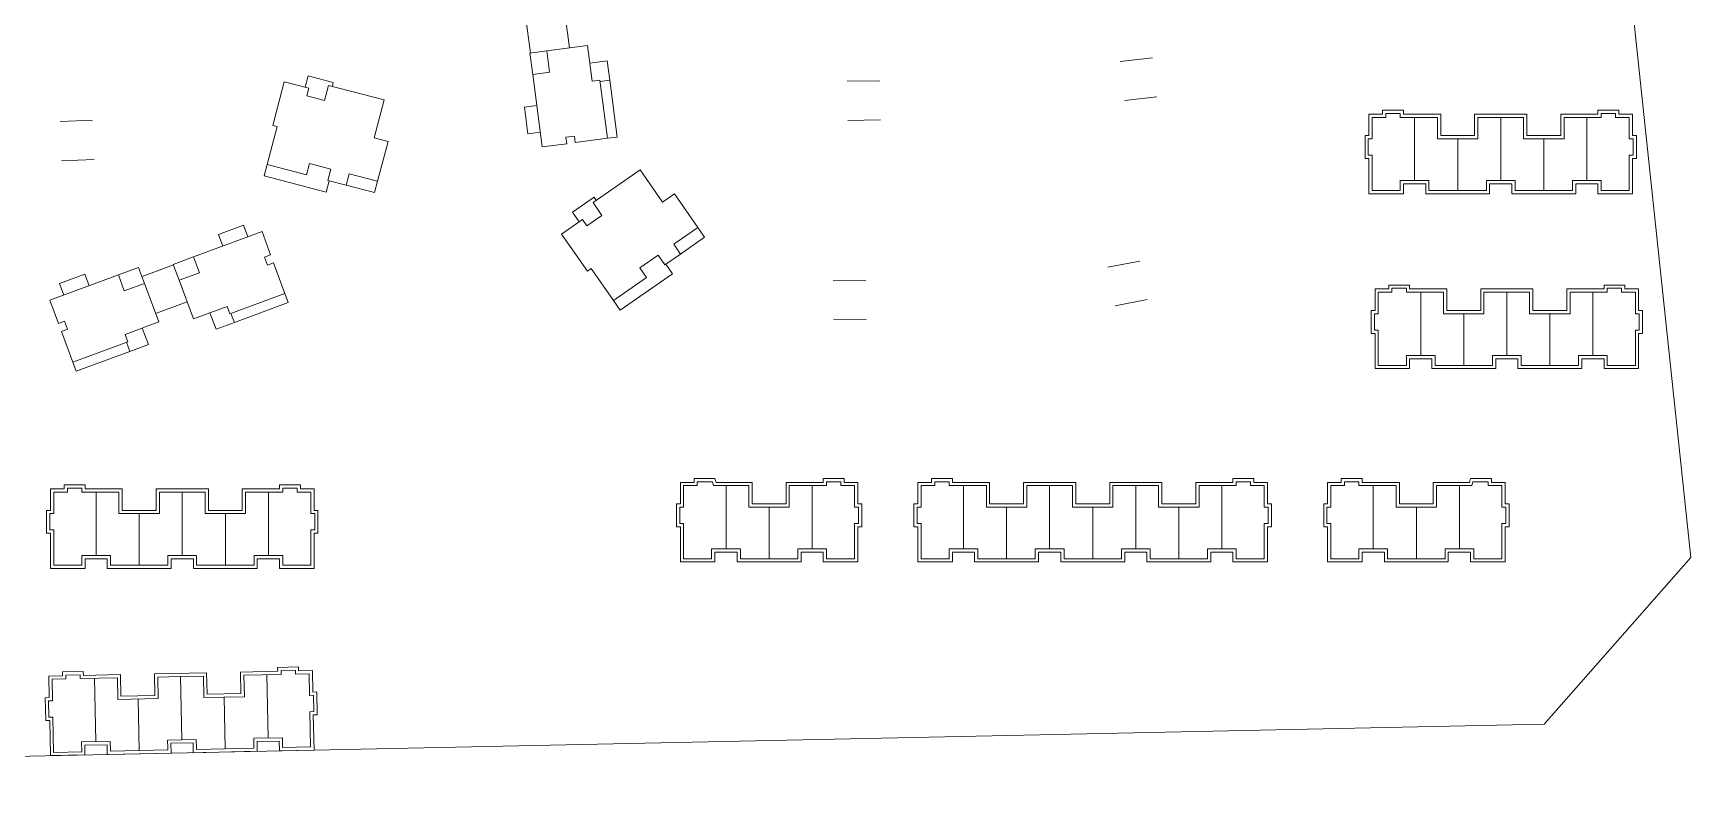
# Model space of a CAD drawing. Extents: x 109296 to 172296, y -14588 to 29909.
# Drawn here: x 115033 to 118081, y -7666 to -6289 of the extents above; entities that cross this region are included whole.
import ezdxf

# ---------------------------------------------------------------- set-up
doc = ezdxf.new("R2010")
doc.units = 0
doc.header["$LTSCALE"] = 1000
doc.header["$MEASUREMENT"] = 0
doc.layers.add('140', color=2, linetype='Continuous', lineweight=5)

msp = doc.modelspace()

# ---------------------------------------------------------------- linework, layer by layer
at = {"layer": '140', "color": 7}
for p, q in [((118081.2, -7253.3), (117591, -2628.2)), ((115939.4, -6266), (115947.3, -6325.5)), ((116010.8, -6256.6), (116018.7, -6316.1)), ((115946.1, -6325.7), (115977, -6321.6)), ((115951.3, -6364.9), (115946.1, -6325.7)), ((115977, -6321.6), (116052, -6311.7)), ((115982.2, -6360.8), (115977, -6321.6)), ((116052, -6311.7), (116060.6, -6377.1)), ((116056.2, -6343.8), (116088.3, -6339.6)), ((116088.3, -6339.6), (116093, -6375.2)), ((117091.4, -6334.5), (117031.8, -6341.1)), ((115538.2, -6367.6), (115532.7, -6388.5)), ((115584.6, -6379.8), (115538.2, -6367.6)), ((115951.3, -6364.9), (115982.2, -6360.8)), ((115968.9, -6498.2), (115951.3, -6364.9)), ((115473.3, -6458.5), (115494.4, -6378.4)), ((115494.4, -6378.4), (115539.7, -6390.3)), ((115539.7, -6390.3), (115536, -6404.3)), ((115568.5, -6412.8), (115575.8, -6385)), ((115575.8, -6385), (115677.9, -6411.8)), ((115582.8, -6386.8), (115584.6, -6379.8)), ((116060.6, -6377.1), (116074.9, -6375.2)), ((116074.9, -6375.2), (116089, -6482.3)), ((116093, -6375.2), (116075.2, -6377.6)), ((116093, -6375.2), (116106.9, -6479.9)), ((116589.9, -6376.3), (116529.9, -6377.3)), ((115536, -6404.3), (115568.5, -6412.8)), ((115677.9, -6411.8), (115659.6, -6481.4)), ((115958.8, -6422), (115936.2, -6425)), ((115936.2, -6425), (115942.6, -6473.8)), ((117099.3, -6406.1), (117039.7, -6412.7)), ((117514.4, -6437.7), (117514.4, -6430.5)), ((117514.4, -6430.5), (117552.8, -6430.5)), ((117552.8, -6430.5), (117552.8, -6437.7)), ((117910.4, -6437.7), (117910.4, -6430.5)), ((117910.4, -6430.5), (117948.8, -6430.5)), ((117948.8, -6430.5), (117948.8, -6437.7)), ((115141.9, -6449.2), (115082, -6451.4)), ((115463.2, -6530.3), (115481.5, -6460.7)), ((115481.5, -6460.7), (115473.3, -6458.5)), ((116591, -6448.3), (116531, -6449.3)), ((117489.2, -6477.3), (117489.2, -6437.7)), ((117489.2, -6437.7), (117514.4, -6437.7)), ((117495.2, -6483.3), (117495.2, -6443.7)), ((117495.2, -6443.7), (117520.4, -6443.7)), ((117520.4, -6443.7), (117520.4, -6436.5)), ((117520.4, -6436.5), (117546.8, -6436.5)), ((117546.8, -6436.5), (117546.8, -6443.7)), ((117546.8, -6443.7), (117615.2, -6443.7)), ((117552.8, -6437.7), (117621.2, -6437.7)), ((117573.2, -6560.1), (117573.2, -6443.7)), ((117615.2, -6443.7), (117615.2, -6483.3)), ((117621.2, -6437.7), (117621.2, -6477.3)), ((117683.6, -6477.3), (117683.6, -6437.7)), ((117683.6, -6437.7), (117779.6, -6437.7)), ((117689.6, -6483.3), (117689.6, -6443.7)), ((117689.6, -6443.7), (117731.6, -6443.7)), ((117731.6, -6560.1), (117731.6, -6443.7)), ((117731.6, -6560.1), (117731.6, -6443.7)), ((117731.6, -6560.1), (117731.6, -6443.7)), ((117731.6, -6560.1), (117731.6, -6443.7)), ((117773.6, -6443.7), (117731.6, -6443.7)), ((117773.6, -6483.3), (117773.6, -6443.7)), ((117779.6, -6437.7), (117779.6, -6477.3)), ((117842, -6477.3), (117842, -6437.7)), ((117842, -6437.7), (117910.4, -6437.7)), ((117916.4, -6443.7), (117848, -6443.7)), ((117848, -6443.7), (117848, -6483.3)), ((117890, -6560.1), (117890, -6443.7)), ((117942.8, -6436.5), (117916.4, -6436.5)), ((117916.4, -6436.5), (117916.4, -6443.7)), ((117942.8, -6443.7), (117942.8, -6436.5)), ((117968, -6443.7), (117942.8, -6443.7)), ((117948.8, -6437.7), (117974, -6437.7)), ((117968, -6483.3), (117968, -6443.7)), ((117974, -6437.7), (117974, -6477.3)), ((115659.6, -6481.4), (115685.2, -6488.2)), ((115685.2, -6488.2), (115665.9, -6561.3)), ((115942.6, -6473.8), (115965.2, -6470.8)), ((116014.1, -6492.2), (115968.9, -6498.2)), ((116028, -6478.3), (116012.5, -6480.3)), ((116012.5, -6480.3), (116014.1, -6492.2)), ((116029.5, -6490.2), (116028, -6478.3)), ((116089, -6482.3), (116029.5, -6490.2)), ((116106.9, -6479.9), (116089, -6482.3)), ((117482, -6519.3), (117482, -6477.3)), ((117482, -6477.3), (117489.2, -6477.3)), ((117488, -6513.3), (117488, -6483.3)), ((117488, -6483.3), (117495.2, -6483.3)), ((117615.2, -6483.3), (117689.6, -6483.3)), ((117621.2, -6477.3), (117683.6, -6477.3)), ((117652.4, -6483.3), (117652.4, -6578.1)), ((117652.4, -6483.3), (117652.4, -6578.1)), ((117848, -6483.3), (117773.6, -6483.3)), ((117779.6, -6477.3), (117842, -6477.3)), ((117810.8, -6483.3), (117810.8, -6578.1)), ((117810.8, -6483.3), (117810.8, -6578.1)), ((117975.2, -6483.3), (117968, -6483.3)), ((117974, -6477.3), (117981.2, -6477.3)), ((117975.2, -6513.3), (117975.2, -6483.3)), ((117981.2, -6477.3), (117981.2, -6519.3)), ((115144.6, -6521.2), (115084.6, -6523.4)), ((117489.2, -6519.3), (117482, -6519.3)), ((117495.2, -6513.3), (117488, -6513.3)), ((117489.2, -6584.1), (117489.2, -6519.3)), ((117495.2, -6578.1), (117495.2, -6513.3)), ((117968, -6578.1), (117968, -6513.3)), ((117968, -6513.3), (117975.2, -6513.3)), ((117981.2, -6519.3), (117974, -6519.3)), ((117974, -6519.3), (117974, -6584.1)), ((115457.7, -6551.2), (115463.2, -6530.3)), ((115571.4, -6581.1), (115457.7, -6551.2)), ((115535.1, -6549.2), (115463.2, -6530.3)), ((115540.6, -6528.3), (115535.1, -6549.2)), ((115580.1, -6538.7), (115540.6, -6528.3)), ((115574.6, -6559.6), (115580.1, -6538.7)), ((115613.7, -6547.5), (115608.2, -6568.4)), ((115665.9, -6561.3), (115613.7, -6547.5)), ((116062.3, -6600.6), (116149, -6540.3)), ((116149, -6540.3), (116190.1, -6599.4)), ((115576.9, -6560.2), (115571.4, -6581.1)), ((115608.2, -6568.4), (115574.6, -6559.6)), ((115660.5, -6582.2), (115608.2, -6568.4)), ((115665.9, -6561.3), (115660.5, -6582.2)), ((116190.1, -6599.4), (116211.8, -6584.3)), ((116211.8, -6584.3), (116254.9, -6646.4)), ((117552.8, -6584.1), (117489.2, -6584.1)), ((117546.8, -6578.1), (117495.2, -6578.1)), ((117599.6, -6560.1), (117546.8, -6560.1)), ((117546.8, -6560.1), (117546.8, -6578.1)), ((117593.6, -6566.1), (117552.8, -6566.1)), ((117552.8, -6566.1), (117552.8, -6584.1)), ((117593.6, -6584.1), (117593.6, -6566.1)), ((117652.4, -6584.1), (117593.6, -6584.1)), ((117599.6, -6578.1), (117599.6, -6560.1)), ((117705.2, -6578.1), (117599.6, -6578.1)), ((117711.2, -6584.1), (117652.4, -6584.1)), ((117731.6, -6560.1), (117705.2, -6560.1)), ((117705.2, -6560.1), (117705.2, -6575.1)), ((117705.2, -6575.1), (117705.2, -6578.1)), ((117752, -6566.1), (117711.2, -6566.1)), ((117711.2, -6566.1), (117711.2, -6584.1)), ((117731.6, -6560.1), (117758, -6560.1)), ((117752, -6584.1), (117752, -6566.1)), ((117869.6, -6584.1), (117752, -6584.1)), ((117758, -6560.1), (117758, -6575.1)), ((117758, -6575.1), (117758, -6578.1)), ((117758, -6578.1), (117863.6, -6578.1)), ((117863.6, -6578.1), (117863.6, -6560.1)), ((117863.6, -6560.1), (117916.4, -6560.1)), ((117910.4, -6566.1), (117869.6, -6566.1)), ((117869.6, -6566.1), (117869.6, -6584.1)), ((117910.4, -6584.1), (117910.4, -6566.1)), ((117974, -6584.1), (117910.4, -6584.1)), ((117916.4, -6560.1), (117916.4, -6578.1)), ((117916.4, -6578.1), (117968, -6578.1)), ((116064.1, -6590.5), (116024.7, -6617.9)), ((116078.7, -6624.2), (116062.3, -6600.6)), ((116068.2, -6596.4), (116064.1, -6590.5)), ((115373.5, -6659), (115419.7, -6642)), ((115419.7, -6642), (115427.6, -6663.3)), ((116004.5, -6658.3), (116042.9, -6631.6)), ((116024.7, -6617.9), (116037, -6635.7)), ((116042.9, -6631.6), (116051.1, -6643.4)), ((116051.1, -6643.4), (116078.7, -6624.2)), ((115453.5, -6653.8), (115327.4, -6700.4)), ((115381.4, -6680.4), (115373.5, -6659)), ((115469.3, -6696.5), (115453.5, -6653.8)), ((116051.8, -6726.3), (116004.5, -6658.3)), ((116254.9, -6646.4), (116210.6, -6677.2)), ((116267.3, -6664.1), (116222.9, -6695)), ((116254.9, -6646.4), (116267.3, -6664.1)), ((115327.4, -6700.4), (115290.3, -6714.1)), ((115327.4, -6700.4), (115338.2, -6729.6)), ((115458, -6700.7), (115469.3, -6696.5)), ((115463.4, -6715.3), (115458, -6700.7)), ((116182, -6697.1), (116148.5, -6720.4)), ((116194.3, -6714.8), (116182, -6697.1)), ((116222.9, -6695), (116194.3, -6714.8)), ((116210.6, -6677.2), (116222.9, -6695)), ((115063.3, -6780.1), (115189.4, -6733.5)), ((115127.4, -6732.1), (115081.3, -6749.1)), ((115135.3, -6753.4), (115127.4, -6732.1)), ((115189.4, -6733.5), (115226.5, -6719.7)), ((115189.4, -6733.5), (115200.2, -6762.7)), ((115226.5, -6719.7), (115237.3, -6749)), ((115232.8, -6736.6), (115290.7, -6715.2)), ((115290.3, -6714.1), (115301.1, -6743.4)), ((115338.2, -6729.6), (115301.1, -6743.4)), ((115474.7, -6711.2), (115463.4, -6715.3)), ((115495.5, -6767.5), (115474.7, -6711.2)), ((116058.7, -6721.5), (116051.8, -6726.3)), ((116099.8, -6780.6), (116058.7, -6721.5)), ((116208.6, -6731.2), (116112.1, -6798.3)), ((116148.5, -6720.4), (116160.8, -6738.1)), ((116196.3, -6713.4), (116208.6, -6731.2)), ((117068.1, -6708.1), (117009.2, -6719.3)), ((115081.3, -6749.1), (115089.2, -6770.5)), ((115200.2, -6762.7), (115237.3, -6749)), ((115237.3, -6749), (115263.5, -6819.9)), ((115301.1, -6743.4), (115327.3, -6814.3)), ((115394.2, -6804.9), (115495.5, -6767.5)), ((115501.7, -6784.3), (115495.5, -6767.5)), ((116160.8, -6738.1), (116099.8, -6780.6)), ((116563.8, -6743.7), (116503.8, -6744.2)), ((117500.4, -6798.9), (117500.4, -6759.3)), ((117500.4, -6759.3), (117525.6, -6759.3)), ((117506.4, -6804.9), (117506.4, -6765.3)), ((117506.4, -6765.3), (117531.6, -6765.3)), ((117525.6, -6759.3), (117525.6, -6752.1)), ((117525.6, -6752.1), (117564, -6752.1)), ((117531.6, -6765.3), (117531.6, -6758.1)), ((117531.6, -6758.1), (117558, -6758.1)), ((117558, -6758.1), (117558, -6765.3)), ((117558, -6765.3), (117626.4, -6765.3)), ((117564, -6752.1), (117564, -6759.3)), ((117564, -6759.3), (117632.4, -6759.3)), ((117584.4, -6881.7), (117584.4, -6765.3)), ((117626.4, -6765.3), (117626.4, -6804.9)), ((117632.4, -6759.3), (117632.4, -6798.9)), ((117694.8, -6798.9), (117694.8, -6759.3)), ((117694.8, -6759.3), (117790.8, -6759.3)), ((117700.8, -6804.9), (117700.8, -6765.3)), ((117700.8, -6765.3), (117742.8, -6765.3)), ((117742.8, -6881.7), (117742.8, -6765.3)), ((117742.8, -6881.7), (117742.8, -6765.3)), ((117742.8, -6881.7), (117742.8, -6765.3)), ((117742.8, -6881.7), (117742.8, -6765.3)), ((117784.8, -6765.3), (117742.8, -6765.3)), ((117784.8, -6804.9), (117784.8, -6765.3)), ((117790.8, -6759.3), (117790.8, -6798.9)), ((117853.2, -6798.9), (117853.2, -6759.3)), ((117853.2, -6759.3), (117921.6, -6759.3)), ((117927.6, -6765.3), (117859.2, -6765.3)), ((117859.2, -6765.3), (117859.2, -6804.9)), ((117901.2, -6881.7), (117901.2, -6765.3)), ((117921.6, -6759.3), (117921.6, -6752.1)), ((117921.6, -6752.1), (117960, -6752.1)), ((117954, -6758.1), (117927.6, -6758.1)), ((117927.6, -6758.1), (117927.6, -6765.3)), ((117954, -6765.3), (117954, -6758.1)), ((117979.2, -6765.3), (117954, -6765.3)), ((117960, -6752.1), (117960, -6759.3)), ((117960, -6759.3), (117985.2, -6759.3)), ((117979.2, -6804.9), (117979.2, -6765.3)), ((117985.2, -6759.3), (117985.2, -6798.9)), ((115079.1, -6822.8), (115063.3, -6780.1)), ((115257.7, -6804.2), (115315.6, -6782.8)), ((115327.3, -6814.3), (115389.2, -6791.4)), ((115389.2, -6791.4), (115394.2, -6804.9)), ((115402.7, -6821), (115501.7, -6784.3)), ((116112.1, -6798.3), (116099.8, -6780.6)), ((117081.5, -6778.8), (117022.6, -6790)), ((115090.4, -6818.7), (115079.1, -6822.8)), ((115095.8, -6833.3), (115090.4, -6818.7)), ((115263.5, -6819.9), (115201.6, -6842.8)), ((115357.7, -6803), (115368.9, -6833.4)), ((115368.9, -6833.4), (115402.7, -6821)), ((115402.7, -6821), (115396.4, -6804.1)), ((116564.4, -6815.7), (116504.4, -6816.2)), ((117493.2, -6840.9), (117493.2, -6798.9)), ((117493.2, -6798.9), (117500.4, -6798.9)), ((117499.2, -6834.9), (117499.2, -6804.9)), ((117499.2, -6804.9), (117506.4, -6804.9)), ((117626.4, -6804.9), (117700.8, -6804.9)), ((117632.4, -6798.9), (117694.8, -6798.9)), ((117663.6, -6804.9), (117663.6, -6899.7)), ((117663.6, -6804.9), (117663.6, -6899.7)), ((117859.2, -6804.9), (117784.8, -6804.9)), ((117790.8, -6798.9), (117853.2, -6798.9)), ((117822, -6804.9), (117822, -6899.7)), ((117822, -6804.9), (117822, -6899.7)), ((117986.4, -6804.9), (117979.2, -6804.9)), ((117985.2, -6798.9), (117992.4, -6798.9)), ((117986.4, -6834.9), (117986.4, -6804.9)), ((117992.4, -6798.9), (117992.4, -6840.9)), ((115084.5, -6837.5), (115095.8, -6833.3)), ((115105.3, -6893.7), (115084.5, -6837.5)), ((115206.6, -6856.3), (115105.3, -6893.7)), ((115201.6, -6842.8), (115206.6, -6856.3)), ((115210.6, -6874), (115204.4, -6857.1)), ((115233.1, -6831.2), (115244.4, -6861.5)), ((117500.4, -6840.9), (117493.2, -6840.9)), ((117506.4, -6834.9), (117499.2, -6834.9)), ((117500.4, -6905.7), (117500.4, -6840.9)), ((117506.4, -6899.7), (117506.4, -6834.9)), ((117979.2, -6899.7), (117979.2, -6834.9)), ((117979.2, -6834.9), (117986.4, -6834.9)), ((117992.4, -6840.9), (117985.2, -6840.9)), ((117985.2, -6840.9), (117985.2, -6905.7)), ((115210.6, -6874), (115111.6, -6910.6)), ((115244.4, -6861.5), (115210.6, -6874)), ((117610.8, -6881.7), (117558, -6881.7)), ((117558, -6881.7), (117558, -6899.7)), ((117604.8, -6887.7), (117564, -6887.7)), ((117564, -6887.7), (117564, -6905.7)), ((117604.8, -6905.7), (117604.8, -6887.7)), ((117610.8, -6899.7), (117610.8, -6881.7)), ((117742.8, -6881.7), (117716.4, -6881.7)), ((117716.4, -6881.7), (117716.4, -6896.7)), ((117763.2, -6887.7), (117722.4, -6887.7)), ((117722.4, -6887.7), (117722.4, -6905.7)), ((117742.8, -6881.7), (117769.2, -6881.7)), ((117763.2, -6905.7), (117763.2, -6887.7)), ((117769.2, -6881.7), (117769.2, -6896.7)), ((117874.8, -6899.7), (117874.8, -6881.7)), ((117874.8, -6881.7), (117927.6, -6881.7)), ((117921.6, -6887.7), (117880.8, -6887.7)), ((117880.8, -6887.7), (117880.8, -6905.7)), ((117921.6, -6905.7), (117921.6, -6887.7)), ((117927.6, -6881.7), (117927.6, -6899.7)), ((115111.6, -6910.6), (115105.3, -6893.7)), ((117564, -6905.7), (117500.4, -6905.7)), ((117558, -6899.7), (117506.4, -6899.7)), ((117663.6, -6905.7), (117604.8, -6905.7)), ((117716.4, -6899.7), (117610.8, -6899.7)), ((117722.4, -6905.7), (117663.6, -6905.7)), ((117716.4, -6896.7), (117716.4, -6899.7)), ((117880.8, -6905.7), (117763.2, -6905.7)), ((117769.2, -6896.7), (117769.2, -6899.7)), ((117769.2, -6899.7), (117874.8, -6899.7)), ((117985.2, -6905.7), (117921.6, -6905.7)), ((117927.6, -6899.7), (117979.2, -6899.7)), ((115089.6, -7126.8), (115064.4, -7126.8)), ((115064.4, -7126.8), (115064.4, -7166.4)), ((115070.4, -7172.4), (115070.4, -7132.8)), ((115070.4, -7132.8), (115095.6, -7132.8)), ((115128, -7119.6), (115089.6, -7119.6)), ((115089.6, -7119.6), (115089.6, -7126.8)), ((115095.6, -7132.8), (115095.6, -7125.6)), ((115095.6, -7125.6), (115122, -7125.6)), ((115122, -7125.6), (115122, -7132.8)), ((115122, -7132.8), (115190.4, -7132.8)), ((115128, -7126.8), (115128, -7119.6)), ((115196.4, -7126.8), (115128, -7126.8)), ((115148.4, -7249.2), (115148.4, -7132.8)), ((115190.4, -7132.8), (115190.4, -7172.4)), ((115196.4, -7166.4), (115196.4, -7126.8)), ((115354.8, -7126.8), (115258.8, -7126.8)), ((115258.8, -7126.8), (115258.8, -7166.4)), ((115264.8, -7172.4), (115264.8, -7132.8)), ((115264.8, -7132.8), (115306.8, -7132.8)), ((115306.8, -7249.2), (115306.8, -7132.8)), ((115306.8, -7249.2), (115306.8, -7132.8)), ((115348.8, -7132.8), (115306.8, -7132.8)), ((115306.8, -7249.2), (115306.8, -7132.8)), ((115306.8, -7249.2), (115306.8, -7132.8)), ((115348.8, -7172.4), (115348.8, -7132.8)), ((115354.8, -7166.4), (115354.8, -7126.8)), ((115485.6, -7126.8), (115417.2, -7126.8)), ((115417.2, -7126.8), (115417.2, -7166.4)), ((115491.6, -7132.8), (115423.2, -7132.8)), ((115423.2, -7132.8), (115423.2, -7172.4)), ((115465.2, -7249.2), (115465.2, -7132.8)), ((115524, -7119.6), (115485.6, -7119.6)), ((115485.6, -7119.6), (115485.6, -7126.8)), ((115518, -7125.6), (115491.6, -7125.6)), ((115491.6, -7125.6), (115491.6, -7132.8)), ((115518, -7132.8), (115518, -7125.6)), ((115543.2, -7132.8), (115518, -7132.8)), ((115524, -7126.8), (115524, -7119.6)), ((115549.2, -7126.8), (115524, -7126.8)), ((115543.2, -7172.4), (115543.2, -7132.8)), ((115549.2, -7166.4), (115549.2, -7126.8)), ((116222.8, -7154.5), (116222.8, -7114.9)), ((116222.8, -7114.9), (116248, -7114.9)), ((116228.8, -7160.5), (116228.8, -7120.9)), ((116228.8, -7120.9), (116254, -7120.9)), ((116248, -7114.9), (116248, -7107.7)), ((116248, -7107.7), (116286.4, -7107.7)), ((116254, -7120.9), (116254, -7113.7)), ((116254, -7113.7), (116281.9, -7113.7)), ((116281.9, -7113.7), (116284, -7120.9)), ((116284, -7120.9), (116348.8, -7120.9)), ((116286.4, -7107.7), (116288.5, -7114.9)), ((116288.5, -7114.9), (116354.8, -7114.9)), ((116306.8, -7237.3), (116306.8, -7120.9)), ((116348.8, -7120.9), (116348.8, -7160.5)), ((116354.8, -7114.9), (116354.8, -7154.5)), ((116417.2, -7154.5), (116417.2, -7114.9)), ((116417.2, -7114.9), (116485.6, -7114.9)), ((116423.2, -7160.5), (116423.2, -7120.9)), ((116423.2, -7120.9), (116491.6, -7120.9)), ((116465.2, -7237.3), (116465.2, -7120.9)), ((116485.6, -7114.9), (116485.6, -7107.7)), ((116485.6, -7107.7), (116524, -7107.7)), ((116491.6, -7120.9), (116491.6, -7113.7)), ((116491.6, -7113.7), (116518, -7113.7)), ((116518, -7113.7), (116518, -7120.9)), ((116518, -7120.9), (116543.2, -7120.9)), ((116524, -7107.7), (116524, -7114.9)), ((116524, -7114.9), (116549.2, -7114.9)), ((116543.2, -7120.9), (116543.2, -7160.5)), ((116549.2, -7114.9), (116549.2, -7154.5)), ((116659.6, -7154.5), (116659.6, -7114.9)), ((116659.6, -7114.9), (116684.8, -7114.9)), ((116665.6, -7160.5), (116665.6, -7120.9)), ((116665.6, -7120.9), (116690.8, -7120.9)), ((116684.8, -7114.9), (116684.8, -7107.7)), ((116684.8, -7107.7), (116723.2, -7107.7)), ((116690.8, -7120.9), (116690.8, -7113.7)), ((116690.8, -7113.7), (116717.2, -7113.7)), ((116717.2, -7113.7), (116717.2, -7120.9)), ((116717.2, -7120.9), (116785.6, -7120.9)), ((116723.2, -7107.7), (116723.2, -7114.9)), ((116723.2, -7114.9), (116791.6, -7114.9)), ((116743.6, -7237.3), (116743.6, -7120.9)), ((116785.6, -7120.9), (116785.6, -7160.5)), ((116791.6, -7114.9), (116791.6, -7154.5)), ((116854, -7154.5), (116854, -7114.9)), ((116854, -7114.9), (116950, -7114.9)), ((116860, -7160.5), (116860, -7120.9)), ((116860, -7120.9), (116944, -7120.9)), ((116902, -7237.3), (116902, -7120.9)), ((116902, -7237.3), (116902, -7120.9)), ((116944, -7120.9), (116944, -7160.5)), ((116950, -7114.9), (116950, -7154.5)), ((117012.4, -7154.5), (117012.4, -7114.9)), ((117012.4, -7114.9), (117108.4, -7114.9)), ((117018.4, -7160.5), (117018.4, -7120.9)), ((117018.4, -7120.9), (117102.4, -7120.9)), ((117060.4, -7237.3), (117060.4, -7120.9)), ((117060.4, -7237.3), (117060.4, -7120.9)), ((117060.4, -7237.3), (117060.4, -7120.9)), ((117060.4, -7237.3), (117060.4, -7120.9)), ((117102.4, -7120.9), (117102.4, -7160.5)), ((117108.4, -7114.9), (117108.4, -7154.5)), ((117170.8, -7154.5), (117170.8, -7114.9)), ((117170.8, -7114.9), (117239.2, -7114.9)), ((117176.8, -7160.5), (117176.8, -7120.9)), ((117176.8, -7120.9), (117245.2, -7120.9)), ((117218.8, -7237.3), (117218.8, -7120.9)), ((117239.2, -7114.9), (117239.2, -7107.7)), ((117239.2, -7107.7), (117277.6, -7107.7)), ((117245.2, -7120.9), (117245.2, -7113.7)), ((117245.2, -7113.7), (117271.6, -7113.7)), ((117271.6, -7113.7), (117271.6, -7120.9)), ((117271.6, -7120.9), (117296.8, -7120.9)), ((117277.6, -7107.7), (117277.6, -7114.9)), ((117277.6, -7114.9), (117302.8, -7114.9)), ((117296.8, -7120.9), (117296.8, -7160.5)), ((117302.8, -7114.9), (117302.8, -7154.5)), ((117438.4, -7114.9), (117413.2, -7114.9)), ((117413.2, -7114.9), (117413.2, -7154.5)), ((117444.4, -7120.9), (117419.2, -7120.9)), ((117419.2, -7120.9), (117419.2, -7160.5)), ((117476.8, -7107.7), (117438.4, -7107.7)), ((117438.4, -7107.7), (117438.4, -7114.9)), ((117470.8, -7113.7), (117444.4, -7113.7)), ((117444.4, -7113.7), (117444.4, -7120.9)), ((117470.8, -7120.9), (117470.8, -7113.7)), ((117539.2, -7120.9), (117470.8, -7120.9)), ((117476.8, -7114.9), (117476.8, -7107.7)), ((117545.2, -7114.9), (117476.8, -7114.9)), ((117497.2, -7237.3), (117497.2, -7120.9)), ((117539.2, -7160.5), (117539.2, -7120.9)), ((117545.2, -7154.5), (117545.2, -7114.9)), ((117673.9, -7114.9), (117607.6, -7114.9)), ((117607.6, -7114.9), (117607.6, -7154.5)), ((117678.4, -7120.9), (117613.6, -7120.9)), ((117613.6, -7120.9), (117613.6, -7160.5)), ((117655.6, -7237.3), (117655.6, -7120.9)), ((117676, -7107.7), (117673.9, -7114.9)), ((117714.4, -7107.7), (117676, -7107.7)), ((117680.5, -7113.7), (117678.4, -7120.9)), ((117708.4, -7113.7), (117680.5, -7113.7)), ((117708.4, -7120.9), (117708.4, -7113.7)), ((117733.6, -7120.9), (117708.4, -7120.9)), ((117714.4, -7114.9), (117714.4, -7107.7)), ((117739.6, -7114.9), (117714.4, -7114.9)), ((117733.6, -7160.5), (117733.6, -7120.9)), ((117739.6, -7154.5), (117739.6, -7114.9)), ((116215.6, -7196.5), (116215.6, -7154.5)), ((116215.6, -7154.5), (116222.8, -7154.5)), ((116221.6, -7190.5), (116221.6, -7160.5)), ((116221.6, -7160.5), (116228.8, -7160.5)), ((116348.8, -7160.5), (116423.2, -7160.5)), ((116354.8, -7154.5), (116417.2, -7154.5)), ((116386, -7160.5), (116386, -7255.3)), ((116543.2, -7160.5), (116550.4, -7160.5)), ((116549.2, -7154.5), (116556.4, -7154.5)), ((116550.4, -7160.5), (116550.4, -7190.5)), ((116556.4, -7154.5), (116556.4, -7196.5)), ((116652.4, -7196.5), (116652.4, -7154.5)), ((116652.4, -7154.5), (116659.6, -7154.5)), ((116658.4, -7190.5), (116658.4, -7160.5)), ((116658.4, -7160.5), (116665.6, -7160.5)), ((116785.6, -7160.5), (116860, -7160.5)), ((116791.6, -7154.5), (116854, -7154.5)), ((116822.8, -7160.5), (116822.8, -7255.3)), ((116822.8, -7160.5), (116822.8, -7255.3)), ((116944, -7160.5), (117018.4, -7160.5)), ((116950, -7154.5), (117012.4, -7154.5)), ((116981.2, -7160.5), (116981.2, -7255.3)), ((116981.2, -7160.5), (116981.2, -7255.3)), ((116981.2, -7160.5), (116981.2, -7255.3)), ((116981.2, -7160.5), (116981.2, -7255.3)), ((117102.4, -7160.5), (117176.8, -7160.5)), ((117108.4, -7154.5), (117170.8, -7154.5)), ((117139.6, -7160.5), (117139.6, -7255.3)), ((117139.6, -7160.5), (117139.6, -7255.3)), ((117139.6, -7160.5), (117139.6, -7255.3)), ((117139.6, -7160.5), (117139.6, -7255.3)), ((117296.8, -7160.5), (117304, -7160.5)), ((117302.8, -7154.5), (117310, -7154.5)), ((117304, -7160.5), (117304, -7190.5)), ((117310, -7154.5), (117310, -7196.5)), ((117413.2, -7154.5), (117406, -7154.5)), ((117406, -7154.5), (117406, -7196.5)), ((117419.2, -7160.5), (117412, -7160.5)), ((117412, -7160.5), (117412, -7190.5)), ((117613.6, -7160.5), (117539.2, -7160.5)), ((117607.6, -7154.5), (117545.2, -7154.5)), ((117576.4, -7160.5), (117576.4, -7255.3)), ((117740.8, -7160.5), (117733.6, -7160.5)), ((117746.8, -7154.5), (117739.6, -7154.5)), ((117740.8, -7190.5), (117740.8, -7160.5)), ((117746.8, -7196.5), (117746.8, -7154.5)), ((115064.4, -7166.4), (115057.2, -7166.4)), ((115057.2, -7166.4), (115057.2, -7208.4)), ((115063.2, -7202.4), (115063.2, -7172.4)), ((115063.2, -7172.4), (115070.4, -7172.4)), ((115190.4, -7172.4), (115264.8, -7172.4)), ((115258.8, -7166.4), (115196.4, -7166.4)), ((115227.6, -7172.4), (115227.6, -7267.2)), ((115227.6, -7172.4), (115227.6, -7267.2)), ((115423.2, -7172.4), (115348.8, -7172.4)), ((115417.2, -7166.4), (115354.8, -7166.4)), ((115386, -7172.4), (115386, -7267.2)), ((115386, -7172.4), (115386, -7267.2)), ((115550.4, -7172.4), (115543.2, -7172.4)), ((115556.4, -7166.4), (115549.2, -7166.4)), ((115550.4, -7202.4), (115550.4, -7172.4)), ((115556.4, -7208.4), (115556.4, -7166.4)), ((116228.8, -7190.5), (116221.6, -7190.5)), ((116228.8, -7255.3), (116228.8, -7190.5)), ((116550.4, -7190.5), (116543.2, -7190.5)), ((116543.2, -7190.5), (116543.2, -7255.3)), ((116665.6, -7190.5), (116658.4, -7190.5)), ((116665.6, -7255.3), (116665.6, -7190.5)), ((117304, -7190.5), (117296.8, -7190.5)), ((117296.8, -7190.5), (117296.8, -7255.3)), ((117412, -7190.5), (117419.2, -7190.5)), ((117419.2, -7190.5), (117419.2, -7255.3)), ((117733.6, -7255.3), (117733.6, -7190.5)), ((117733.6, -7190.5), (117740.8, -7190.5)), ((115057.2, -7208.4), (115064.4, -7208.4)), ((115070.4, -7202.4), (115063.2, -7202.4)), ((115064.4, -7208.4), (115064.4, -7273.2)), ((115070.4, -7267.2), (115070.4, -7202.4)), ((115543.2, -7267.2), (115543.2, -7202.4)), ((115543.2, -7202.4), (115550.4, -7202.4)), ((115549.2, -7273.2), (115549.2, -7208.4)), ((115549.2, -7208.4), (115556.4, -7208.4)), ((116222.8, -7196.5), (116215.6, -7196.5)), ((116222.8, -7261.3), (116222.8, -7196.5)), ((116556.4, -7196.5), (116549.2, -7196.5)), ((116549.2, -7196.5), (116549.2, -7261.3)), ((116659.6, -7196.5), (116652.4, -7196.5)), ((116659.6, -7261.3), (116659.6, -7196.5)), ((117310, -7196.5), (117302.8, -7196.5)), ((117302.8, -7196.5), (117302.8, -7261.3)), ((117406, -7196.5), (117413.2, -7196.5)), ((117413.2, -7196.5), (117413.2, -7261.3)), ((117739.6, -7261.3), (117739.6, -7196.5)), ((117739.6, -7196.5), (117746.8, -7196.5)), ((115174.8, -7249.2), (115122, -7249.2)), ((115122, -7249.2), (115122, -7267.2)), ((115128, -7273.2), (115128, -7255.2)), ((115128, -7255.2), (115168.8, -7255.2)), ((115168.8, -7255.2), (115168.8, -7273.2)), ((115174.8, -7267.2), (115174.8, -7249.2)), ((115306.8, -7249.2), (115280.4, -7249.2)), ((115280.4, -7249.2), (115280.4, -7264.2)), ((115286.4, -7273.2), (115286.4, -7255.2)), ((115286.4, -7255.2), (115327.2, -7255.2)), ((115306.8, -7249.2), (115333.2, -7249.2)), ((115327.2, -7255.2), (115327.2, -7273.2)), ((115333.2, -7249.2), (115333.2, -7264.2)), ((115438.8, -7267.2), (115438.8, -7249.2)), ((115438.8, -7249.2), (115491.6, -7249.2)), ((115444.8, -7273.2), (115444.8, -7255.2)), ((115444.8, -7255.2), (115485.6, -7255.2)), ((115485.6, -7255.2), (115485.6, -7273.2)), ((115491.6, -7249.2), (115491.6, -7267.2)), ((116280.4, -7255.3), (116228.8, -7255.3)), ((116333.2, -7237.3), (116280.4, -7237.3)), ((116280.4, -7237.3), (116280.4, -7255.3)), ((116327.2, -7243.3), (116286.4, -7243.3)), ((116286.4, -7243.3), (116286.4, -7261.3)), ((116327.2, -7261.3), (116327.2, -7243.3)), ((116333.2, -7255.3), (116333.2, -7237.3)), ((116438.8, -7255.3), (116333.2, -7255.3)), ((116491.6, -7237.3), (116438.8, -7237.3)), ((116438.8, -7237.3), (116438.8, -7255.3)), ((116485.6, -7243.3), (116444.8, -7243.3)), ((116444.8, -7243.3), (116444.8, -7261.3)), ((116485.6, -7261.3), (116485.6, -7243.3)), ((116491.6, -7255.3), (116491.6, -7237.3)), ((116543.2, -7255.3), (116491.6, -7255.3)), ((116717.2, -7255.3), (116665.6, -7255.3)), ((116770, -7237.3), (116717.2, -7237.3)), ((116717.2, -7237.3), (116717.2, -7255.3)), ((116764, -7243.3), (116723.2, -7243.3)), ((116723.2, -7243.3), (116723.2, -7261.3)), ((116764, -7261.3), (116764, -7243.3)), ((116770, -7255.3), (116770, -7237.3)), ((116875.6, -7255.3), (116770, -7255.3)), ((116928.4, -7237.3), (116875.6, -7237.3)), ((116875.6, -7237.3), (116875.6, -7252.3)), ((116875.6, -7252.3), (116875.6, -7255.3)), ((116922.4, -7243.3), (116881.6, -7243.3)), ((116881.6, -7243.3), (116881.6, -7261.3)), ((116922.4, -7261.3), (116922.4, -7243.3)), ((116928.4, -7255.3), (116928.4, -7237.3)), ((116975.2, -7255.3), (116928.4, -7255.3)), ((117034, -7255.3), (116975.2, -7255.3)), ((117086.8, -7237.3), (117034, -7237.3)), ((117034, -7237.3), (117034, -7255.3)), ((117080.8, -7243.3), (117040, -7243.3)), ((117040, -7243.3), (117040, -7261.3)), ((117080.8, -7261.3), (117080.8, -7243.3)), ((117086.8, -7252.3), (117086.8, -7237.3)), ((117086.8, -7255.3), (117086.8, -7252.3)), ((117192.4, -7255.3), (117086.8, -7255.3)), ((117245.2, -7237.3), (117192.4, -7237.3)), ((117192.4, -7237.3), (117192.4, -7255.3)), ((117239.2, -7243.3), (117198.4, -7243.3)), ((117198.4, -7243.3), (117198.4, -7261.3)), ((117239.2, -7261.3), (117239.2, -7243.3)), ((117245.2, -7255.3), (117245.2, -7237.3)), ((117296.8, -7255.3), (117245.2, -7255.3)), ((117419.2, -7255.3), (117470.8, -7255.3)), ((117470.8, -7255.3), (117470.8, -7237.3)), ((117470.8, -7237.3), (117523.6, -7237.3)), ((117476.8, -7261.3), (117476.8, -7243.3)), ((117476.8, -7243.3), (117517.6, -7243.3)), ((117517.6, -7243.3), (117517.6, -7261.3)), ((117523.6, -7237.3), (117523.6, -7255.3)), ((117523.6, -7255.3), (117629.2, -7255.3)), ((117629.2, -7255.3), (117629.2, -7237.3)), ((117629.2, -7237.3), (117682, -7237.3)), ((117635.2, -7261.3), (117635.2, -7243.3)), ((117635.2, -7243.3), (117676, -7243.3)), ((117676, -7243.3), (117676, -7261.3)), ((117682, -7237.3), (117682, -7255.3)), ((117682, -7255.3), (117733.6, -7255.3)), ((117811.4, -7559.7), (118081.2, -7253.3)), ((115064.4, -7273.2), (115128, -7273.2)), ((115122, -7267.2), (115070.4, -7267.2)), ((115168.8, -7273.2), (115286.4, -7273.2)), ((115280.4, -7267.2), (115174.8, -7267.2)), ((115280.4, -7264.2), (115280.4, -7267.2)), ((115327.2, -7273.2), (115386, -7273.2)), ((115333.2, -7264.2), (115333.2, -7267.2)), ((115333.2, -7267.2), (115438.8, -7267.2)), ((115386, -7273.2), (115444.8, -7273.2)), ((115485.6, -7273.2), (115549.2, -7273.2)), ((115491.6, -7267.2), (115543.2, -7267.2)), ((116286.4, -7261.3), (116222.8, -7261.3)), ((116444.8, -7261.3), (116327.2, -7261.3)), ((116549.2, -7261.3), (116485.6, -7261.3)), ((116723.2, -7261.3), (116659.6, -7261.3)), ((116822.8, -7261.3), (116764, -7261.3)), ((116881.6, -7261.3), (116822.8, -7261.3)), ((117040, -7261.3), (116922.4, -7261.3)), ((117198.4, -7261.3), (117080.8, -7261.3)), ((117302.8, -7261.3), (117239.2, -7261.3)), ((117413.2, -7261.3), (117476.8, -7261.3)), ((117517.6, -7261.3), (117635.2, -7261.3)), ((117676, -7261.3), (117739.6, -7261.3)), ((115086.3, -7463.3), (115124.7, -7462.5)), ((115086.5, -7470.5), (115086.3, -7463.3)), ((115092.5, -7469.2), (115118.9, -7468.6)), ((115092.6, -7476.4), (115092.5, -7469.2)), ((115118.9, -7468.6), (115119, -7475.8)), ((115124.7, -7462.5), (115124.9, -7469.7)), ((115124.9, -7469.7), (115193.3, -7468.3)), ((115193.3, -7468.3), (115194.1, -7507.8)), ((115255.6, -7466.9), (115351.6, -7464.9)), ((115256.5, -7506.5), (115255.6, -7466.9)), ((115351.6, -7464.9), (115352.5, -7504.5)), ((115414, -7463.6), (115482.4, -7462.2)), ((115414.8, -7503.2), (115414, -7463.6)), ((115488.5, -7468.1), (115420.1, -7469.5)), ((115464.6, -7585), (115462.1, -7468.6)), ((115482.2, -7455), (115520.6, -7454.2)), ((115482.4, -7462.2), (115482.2, -7455)), ((115514.8, -7460.3), (115488.4, -7460.9)), ((115488.4, -7460.9), (115488.5, -7468.1)), ((115514.9, -7467.5), (115514.8, -7460.3)), ((115540.1, -7467), (115514.9, -7467.5)), ((115520.6, -7454.2), (115520.8, -7461.4)), ((115520.8, -7461.4), (115546, -7460.8)), ((115540.9, -7506.6), (115540.1, -7467)), ((115546, -7460.8), (115546.8, -7500.4)), ((115061.3, -7471), (115086.5, -7470.5)), ((115062.1, -7510.6), (115061.3, -7471)), ((115067.4, -7476.9), (115092.6, -7476.4)), ((115068.2, -7516.5), (115067.4, -7476.9)), ((115119, -7475.8), (115187.4, -7474.4)), ((115147.8, -7591.6), (115145.4, -7475.3)), ((115187.4, -7474.4), (115188.2, -7514)), ((115261.8, -7472.8), (115303.8, -7471.9)), ((115262.6, -7512.4), (115261.8, -7472.8)), ((115345.8, -7471.1), (115303.8, -7471.9)), ((115306.2, -7588.3), (115303.8, -7471.9)), ((115306.2, -7588.3), (115303.8, -7471.9)), ((115306.2, -7588.3), (115303.8, -7471.9)), ((115306.2, -7588.3), (115303.8, -7471.9)), ((115346.6, -7510.6), (115345.8, -7471.1)), ((115420.1, -7469.5), (115421, -7509.1)), ((115054.9, -7510.8), (115062.1, -7510.6)), ((115055.8, -7552.8), (115054.9, -7510.8)), ((115061, -7516.6), (115068.2, -7516.5)), ((115061.7, -7546.6), (115061, -7516.6)), ((115188.2, -7514), (115262.6, -7512.4)), ((115194.1, -7507.8), (115256.5, -7506.5)), ((115225.4, -7513.2), (115227.4, -7608)), ((115225.4, -7513.2), (115227.4, -7608)), ((115421, -7509.1), (115346.6, -7510.6)), ((115352.5, -7504.5), (115414.8, -7503.2)), ((115383.8, -7509.9), (115385.8, -7604.6)), ((115383.8, -7509.9), (115385.8, -7604.6)), ((115548.1, -7506.4), (115540.9, -7506.6)), ((115546.8, -7500.4), (115554, -7500.3)), ((115548.8, -7536.4), (115548.1, -7506.4)), ((115554, -7500.3), (115554.9, -7542.3)), ((112771.3, -7665.5), (117811.4, -7559.7)), ((115063, -7552.6), (115055.8, -7552.8)), ((115068.9, -7546.5), (115061.7, -7546.6)), ((115064.4, -7617.4), (115063, -7552.6)), ((115070.2, -7611.3), (115068.9, -7546.5)), ((115541.6, -7536.6), (115548.8, -7536.4)), ((115542.9, -7601.3), (115541.6, -7536.6)), ((115554.9, -7542.3), (115547.7, -7542.4)), ((115547.7, -7542.4), (115549.1, -7607.2)), ((115174.2, -7591.1), (115121.4, -7592.2)), ((115174.6, -7609.1), (115174.2, -7591.1)), ((115306.2, -7588.3), (115279.8, -7588.9)), ((115279.8, -7588.9), (115280.1, -7603.9)), ((115306.2, -7588.3), (115332.6, -7587.8)), ((115332.6, -7587.8), (115332.9, -7602.8)), ((115438.2, -7585.5), (115491, -7584.4)), ((115438.6, -7603.5), (115438.2, -7585.5)), ((115485.1, -7590.6), (115444.3, -7591.4)), ((115485.5, -7608.6), (115485.1, -7590.6)), ((115491, -7584.4), (115491.3, -7602.4)), ((115127.9, -7616.1), (115064.4, -7617.4)), ((115121.8, -7610.2), (115070.2, -7611.3)), ((115121.4, -7592.2), (115121.8, -7610.2)), ((115168.4, -7597.2), (115127.6, -7598.1)), ((115127.6, -7598.1), (115127.9, -7616.1)), ((115168.7, -7615.2), (115168.4, -7597.2)), ((115227.5, -7614), (115168.7, -7615.2)), ((115280.2, -7606.9), (115174.6, -7609.1)), ((115286.3, -7612.7), (115227.5, -7614)), ((115280.1, -7603.9), (115280.2, -7606.9)), ((115326.7, -7593.9), (115285.9, -7594.7)), ((115285.9, -7594.7), (115286.3, -7612.7)), ((115327.1, -7611.9), (115326.7, -7593.9)), ((115444.7, -7609.4), (115327.1, -7611.9)), ((115332.9, -7602.8), (115333, -7605.8)), ((115333, -7605.8), (115438.6, -7603.5)), ((115444.3, -7591.4), (115444.7, -7609.4)), ((115549.1, -7607.2), (115485.5, -7608.6)), ((115491.3, -7602.4), (115542.9, -7601.3))]:
    msp.add_line(p, q, dxfattribs=at)

doc.saveas('drawing.dxf')
